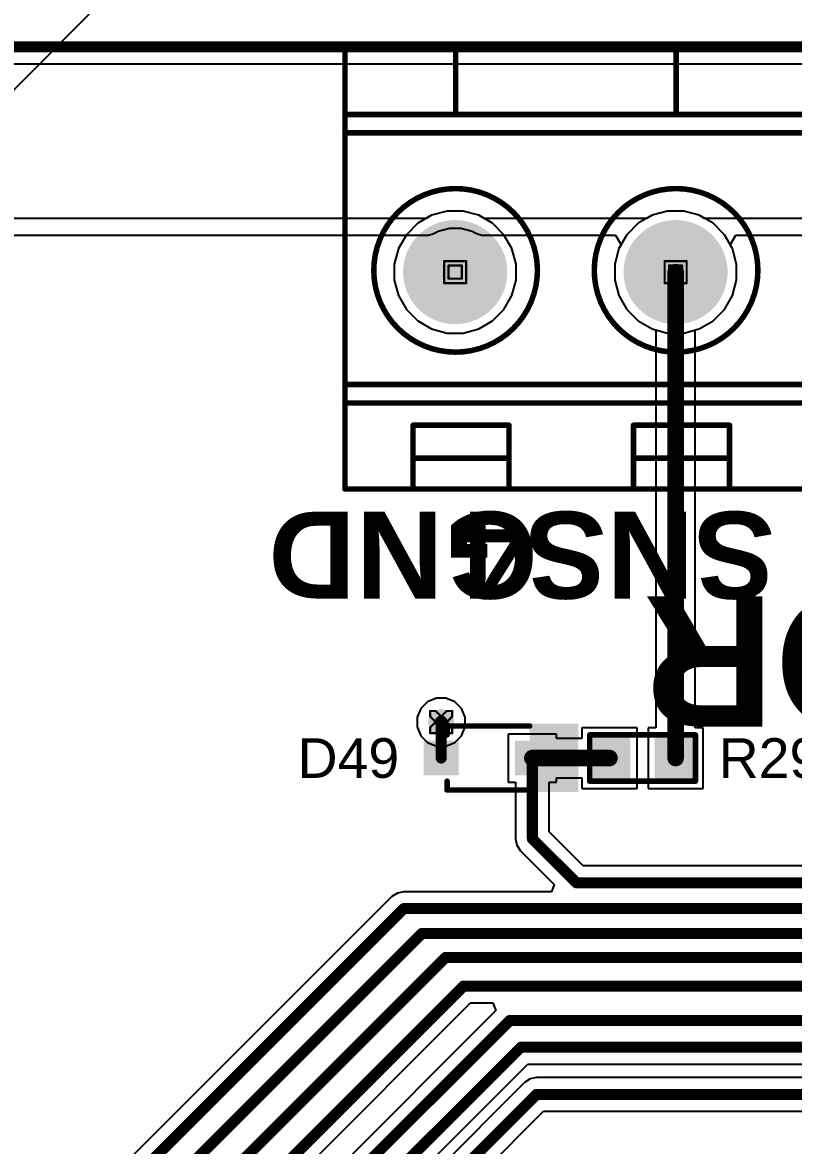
# Model space of a CAD drawing. Header units: inches. Extents: x -11 to 5379, y 0 to 5429.
# Drawn here: x 102.36 to 120.12, y 84.68 to 110.56 of the extents above; entities that cross this region are included whole.
import ezdxf

# ---------------------------------------------------------------- set-up
doc = ezdxf.new("R2010")
doc.units = ezdxf.units.IN
for name, color, linetype in [('Board Outline', 216, 'Continuous'), ('Bottom Layer', 5, 'Continuous'), ('Bottom Solder', 6, 'Continuous'), ('Drill Drawing', 1, 'Continuous'), ('GND', 16, 'Continuous'), ('Multi-Layer', 9, 'Continuous'), ('Pad Holes', 156, 'Continuous'), ('PWR', 76, 'Continuous'), ('Top Layer', 1, 'Continuous'), ('Top Overlay', 2, 'Continuous'), ('Top Paste', 8, 'Continuous'), ('Top Solder', 216, 'Continuous'), ('Via Holes', 16, 'Continuous')]:
    doc.layers.add(name, color=color, linetype=linetype)
doc.styles.add('Arial', font='', dxfattribs={"height": 0.2})
doc.styles.add('Arial_Bold', font='', dxfattribs={"height": 0.2})
doc.styles.get('Arial').set_extended_font_data('Arial')
doc.styles.get('Arial_Bold').set_extended_font_data('Arial', bold=True)

# ---------------------------------------------------------------- blocks, each defined once
blk = doc.blocks.new('DB128V_5_08_12P_GN_S_73')
at = {"layer": 'Bottom Layer'}
h = blk.add_hatch(color=5, dxfattribs=at)
edge = h.paths.add_edge_path()
edge.add_arc((-27.94, 0), 1.15, 0, 360)
h = blk.add_hatch(color=5, dxfattribs=at)
edge = h.paths.add_edge_path()
edge.add_arc((-22.86, 0), 1.15, 0, 360)
at = {"layer": 'Bottom Solder'}
h = blk.add_hatch(color=6, dxfattribs=at)
edge = h.paths.add_edge_path()
edge.add_arc((-27.94, 0), 1.2, 0, 360)
h = blk.add_hatch(color=6, dxfattribs=at)
edge = h.paths.add_edge_path()
edge.add_arc((-22.86, 0), 1.2, 0, 360)
at = {"layer": 'GND'}
h = blk.add_hatch(color=16, dxfattribs=at)
edge = h.paths.add_edge_path()
edge.add_arc((-27.94, 0), 1.15, 0, 360)
h = blk.add_hatch(color=16, dxfattribs=at)
edge = h.paths.add_edge_path()
edge.add_arc((-22.86, 0), 1.15, 0, 360)
at = {"layer": 'Multi-Layer'}
h = blk.add_hatch(color=9, dxfattribs=at)
edge = h.paths.add_edge_path()
edge.add_arc((-27.94, 0), 1.15, 0, 360)
h = blk.add_hatch(color=9, dxfattribs=at)
edge = h.paths.add_edge_path()
edge.add_arc((-22.86, 0), 1.15, 0, 360)
at = {"layer": 'Pad Holes'}
h = blk.add_hatch(color=7, dxfattribs=at)
edge = h.paths.add_edge_path()
edge.add_arc((-27.94, 0), 0.75, 0, 360)
h = blk.add_hatch(color=7, dxfattribs=at)
edge = h.paths.add_edge_path()
edge.add_arc((-22.86, 0), 0.75, 0, 360)
at = {"layer": 'PWR'}
h = blk.add_hatch(color=76, dxfattribs=at)
edge = h.paths.add_edge_path()
edge.add_arc((-27.94, 0), 1.15, 0, 360)
h = blk.add_hatch(color=76, dxfattribs=at)
edge = h.paths.add_edge_path()
edge.add_arc((-22.86, 0), 1.15, 0, 360)
at = {"layer": 'Top Layer'}
h = blk.add_hatch(color=1, dxfattribs=at)
edge = h.paths.add_edge_path()
edge.add_arc((-27.94, 0), 1.15, 0, 360)
h = blk.add_hatch(color=1, dxfattribs=at)
edge = h.paths.add_edge_path()
edge.add_arc((-22.86, 0), 1.15, 0, 360)
at = {"layer": 'Top Solder'}
h = blk.add_hatch(color=216, dxfattribs=at)
edge = h.paths.add_edge_path()
edge.add_arc((-27.94, 0), 1.2, 0, 360)
h = blk.add_hatch(color=216, dxfattribs=at)
edge = h.paths.add_edge_path()
edge.add_arc((-22.86, 0), 1.2, 0, 360)
at = {"layer": 'Top Overlay'}
for points in [[(-30.48, -5, 0.127, 0.127, 0), (-30.48, 5.2, 0.127, 0.127, 0)], [(-30.48, 5.2, 0.127, 0.127, 0), (30.48, 5.2, 0.127, 0.127, 0)], [(-27.93, 3.632, 0.127, 0.127, 0), (-27.93, 5.19, 0.127, 0.127, 0)], [(-22.85, 3.632, 0.127, 0.127, 0), (-22.85, 5.19, 0.127, 0.127, 0)], [(-30.48, 3.631, 0.127, 0.127, 0), (30.48, 3.631, 0.127, 0.127, 0)], [(-30.48, 3.21, 0.127, 0.127, 0), (30.48, 3.21, 0.127, 0.127, 0)], [(-30.48, -2.593, 0.127, 0.127, 0), (0.44, -2.593, 0.127, 0.127, 0)], [(-30.48, -3.017, 0.127, 0.127, 0), (0.44, -3.017, 0.127, 0.127, 0)], [(-28.91, -3.53, 0.127, 0.127, 0), (-26.699, -3.53, 0.127, 0.127, 0)], [(-28.91, -5, 0.127, 0.127, 0), (-28.91, -3.53, 0.127, 0.127, 0)], [(-26.699, -5, 0.127, 0.127, 0), (-26.699, -3.53, 0.127, 0.127, 0)], [(-23.83, -3.53, 0.127, 0.127, 0), (-21.619, -3.53, 0.127, 0.127, 0)], [(-23.83, -5, 0.127, 0.127, 0), (-23.83, -3.53, 0.127, 0.127, 0)], [(-21.619, -5, 0.127, 0.127, 0), (-21.619, -3.53, 0.127, 0.127, 0)], [(-28.91, -4.287, 0.127, 0.127, 0), (-26.699, -4.287, 0.127, 0.127, 0)], [(-23.83, -4.287, 0.127, 0.127, 0), (-21.619, -4.287, 0.127, 0.127, 0)], [(-30.48, -5, 0.127, 0.127, 0), (30.48, -5, 0.127, 0.127, 0)]]:
    blk.add_lwpolyline(points, format="xyseb", dxfattribs=at)
for points in [[(-30.512, 5.2, 0.0635, 0.0635, 1), (-30.448, 5.2, 0.0635, 0.0635, 1)], [(-30.512, 5.2, 0.0635, 0.0635, 1), (-30.448, 5.2, 0.0635, 0.0635, 1)], [(-27.962, 5.19, 0.0635, 0.0635, 1), (-27.898, 5.19, 0.0635, 0.0635, 1)], [(-22.882, 5.19, 0.0635, 0.0635, 1), (-22.818, 5.19, 0.0635, 0.0635, 1)], [(-30.512, 3.631, 0.0635, 0.0635, 1), (-30.448, 3.631, 0.0635, 0.0635, 1)], [(-27.962, 3.632, 0.0635, 0.0635, 1), (-27.898, 3.632, 0.0635, 0.0635, 1)], [(-22.882, 3.632, 0.0635, 0.0635, 1), (-22.818, 3.632, 0.0635, 0.0635, 1)], [(-30.512, 3.21, 0.0635, 0.0635, 1), (-30.448, 3.21, 0.0635, 0.0635, 1)], [(-26.045, 0.04, 0.127, 0.127, 1), (-29.815, 0.04, 0.127, 0.127, 1)], [(-20.965, 0.04, 0.127, 0.127, 1), (-24.735, 0.04, 0.127, 0.127, 1)], [(-29.847, 0.04, 0.0635, 0.0635, 1), (-29.784, 0.04, 0.0635, 0.0635, 1)], [(-26.077, 0.04, 0.0635, 0.0635, 1), (-26.013, 0.04, 0.0635, 0.0635, 1)], [(-24.767, 0.04, 0.0635, 0.0635, 1), (-24.704, 0.04, 0.0635, 0.0635, 1)], [(-20.997, 0.04, 0.0635, 0.0635, 1), (-20.933, 0.04, 0.0635, 0.0635, 1)], [(-30.512, -2.593, 0.0635, 0.0635, 1), (-30.448, -2.593, 0.0635, 0.0635, 1)], [(-30.512, -3.017, 0.0635, 0.0635, 1), (-30.448, -3.017, 0.0635, 0.0635, 1)], [(-28.942, -3.53, 0.0635, 0.0635, 1), (-28.878, -3.53, 0.0635, 0.0635, 1)], [(-28.942, -3.53, 0.0635, 0.0635, 1), (-28.878, -3.53, 0.0635, 0.0635, 1)], [(-26.731, -3.53, 0.0635, 0.0635, 1), (-26.668, -3.53, 0.0635, 0.0635, 1)], [(-26.731, -3.53, 0.0635, 0.0635, 1), (-26.668, -3.53, 0.0635, 0.0635, 1)], [(-23.862, -3.53, 0.0635, 0.0635, 1), (-23.798, -3.53, 0.0635, 0.0635, 1)], [(-23.862, -3.53, 0.0635, 0.0635, 1), (-23.798, -3.53, 0.0635, 0.0635, 1)], [(-21.651, -3.53, 0.0635, 0.0635, 1), (-21.588, -3.53, 0.0635, 0.0635, 1)], [(-21.651, -3.53, 0.0635, 0.0635, 1), (-21.588, -3.53, 0.0635, 0.0635, 1)], [(-28.942, -4.287, 0.0635, 0.0635, 1), (-28.878, -4.287, 0.0635, 0.0635, 1)], [(-26.731, -4.287, 0.0635, 0.0635, 1), (-26.668, -4.287, 0.0635, 0.0635, 1)], [(-23.862, -4.287, 0.0635, 0.0635, 1), (-23.798, -4.287, 0.0635, 0.0635, 1)], [(-21.651, -4.287, 0.0635, 0.0635, 1), (-21.588, -4.287, 0.0635, 0.0635, 1)], [(-30.512, -5, 0.0635, 0.0635, 1), (-30.448, -5, 0.0635, 0.0635, 1)], [(-30.512, -5, 0.0635, 0.0635, 1), (-30.448, -5, 0.0635, 0.0635, 1)], [(-28.942, -5, 0.0635, 0.0635, 1), (-28.878, -5, 0.0635, 0.0635, 1)], [(-26.731, -5, 0.0635, 0.0635, 1), (-26.668, -5, 0.0635, 0.0635, 1)], [(-23.862, -5, 0.0635, 0.0635, 1), (-23.798, -5, 0.0635, 0.0635, 1)], [(-21.651, -5, 0.0635, 0.0635, 1), (-21.588, -5, 0.0635, 0.0635, 1)]]:
    blk.add_lwpolyline(points, format="xyseb", close=True, dxfattribs=at)
blk = doc.blocks.new('R___0603_223')
at = {"layer": 'Top Layer'}
for points in [[(-0.381, 0.4445), (-0.381, -0.4445), (-1.143, -0.4445), (-1.143, 0.4445)], [(1.143, 0.4445), (1.143, -0.4445), (0.381, -0.4445), (0.381, 0.4445)]]:
    blk.add_hatch(color=1, dxfattribs=at).paths.add_polyline_path(points)
at = {"layer": 'Top Paste'}
for points in [[(-0.381, 0.4445), (-0.381, -0.4445), (-1.143, -0.4445), (-1.143, 0.4445)], [(1.143, 0.4445), (1.143, -0.4445), (0.381, -0.4445), (0.381, 0.4445)]]:
    blk.add_hatch(color=8, dxfattribs=at).paths.add_polyline_path(points)
at = {"layer": 'Top Solder'}
for points in [[(-0.2794, 0.5461), (-0.2794, -0.5461), (-1.2446, -0.5461), (-1.2446, 0.5461)], [(1.2446, 0.5461), (1.2446, -0.5461), (0.2794, -0.5461), (0.2794, 0.5461)]]:
    blk.add_hatch(color=216, dxfattribs=at).paths.add_polyline_path(points)
at = {"layer": 'Top Overlay'}
for points in [[(-1.2192, 0.5334, 0.127, 0.127, 0), (1.2192, 0.5334, 0.127, 0.127, 0)], [(-1.2192, -0.5334, 0.127, 0.127, 0), (-1.2192, 0.5334, 0.127, 0.127, 0)], [(1.2192, -0.5334, 0.127, 0.127, 0), (1.2192, 0.5334, 0.127, 0.127, 0)], [(-1.2192, -0.5334, 0.127, 0.127, 0), (1.2192, -0.5334, 0.127, 0.127, 0)]]:
    blk.add_lwpolyline(points, format="xyseb", dxfattribs=at)
for points in [[(-1.25095, 0.5334, 0.0635, 0.0635, 1), (-1.18745, 0.5334, 0.0635, 0.0635, 1)], [(-1.25095, 0.5334, 0.0635, 0.0635, 1), (-1.18745, 0.5334, 0.0635, 0.0635, 1)], [(1.18745, 0.5334, 0.0635, 0.0635, 1), (1.25095, 0.5334, 0.0635, 0.0635, 1)], [(1.18745, 0.5334, 0.0635, 0.0635, 1), (1.25095, 0.5334, 0.0635, 0.0635, 1)], [(-1.25095, -0.5334, 0.0635, 0.0635, 1), (-1.18745, -0.5334, 0.0635, 0.0635, 1)], [(-1.25095, -0.5334, 0.0635, 0.0635, 1), (-1.18745, -0.5334, 0.0635, 0.0635, 1)], [(1.18745, -0.5334, 0.0635, 0.0635, 1), (1.25095, -0.5334, 0.0635, 0.0635, 1)], [(1.18745, -0.5334, 0.0635, 0.0635, 1), (1.25095, -0.5334, 0.0635, 0.0635, 1)]]:
    blk.add_lwpolyline(points, format="xyseb", close=True, dxfattribs=at)
blk = doc.blocks.new('SOD323F_536')
at = {"layer": 'Top Layer'}
for points in [[(-1.35, 0.3), (-0.75, 0.3), (-0.75, -0.3), (-1.35, -0.3)], [(0.75, 0.3), (1.35, 0.3), (1.35, -0.3), (0.75, -0.3)]]:
    blk.add_hatch(color=1, dxfattribs=at).paths.add_polyline_path(points)
at = {"layer": 'Top Overlay'}
for points in [[(0.988, 0.385), (2.108, 0.385), (2.108, 0.791), (0.988, 0.791)], [(1.422, -0.406), (2.108, -0.406), (2.108, 0.457), (1.422, 0.457)], [(0.988, -0.784), (2.108, -0.784), (2.108, -0.377), (0.988, -0.377)]]:
    blk.add_hatch(color=2, dxfattribs=at).paths.add_polyline_path(points)
at = {"layer": 'Top Paste'}
for points in [[(-1.35, 0.3), (-0.75, 0.3), (-0.75, -0.3), (-1.35, -0.3)], [(0.75, 0.3), (1.35, 0.3), (1.35, -0.3), (0.75, -0.3)]]:
    blk.add_hatch(color=8, dxfattribs=at).paths.add_polyline_path(points)
at = {"layer": 'Top Solder'}
for points in [[(-1.452, 0.402), (-0.648, 0.402), (-0.648, -0.402), (-1.452, -0.402)], [(0.648, 0.402), (1.452, 0.402), (1.452, -0.402), (0.648, -0.402)]]:
    blk.add_hatch(color=216, dxfattribs=at).paths.add_polyline_path(points)
at = {"layer": 'Top Overlay'}
for points in [[(-0.914, 0.737, 0.127, 0.127, 0), (0.988, 0.737, 0.127, 0.127, 0)], [(-0.914, 0.533, 0.127, 0.127, 0), (-0.914, 0.737, 0.127, 0.127, 0)], [(-0.914, -0.737, 0.127, 0.127, 0), (-0.914, -0.533, 0.127, 0.127, 0)], [(-0.914, -0.737, 0.127, 0.127, 0), (0.988, -0.737, 0.127, 0.127, 0)]]:
    blk.add_lwpolyline(points, format="xyseb", dxfattribs=at)
for points in [[(-0.946, 0.737, 0.0635, 0.0635, 1), (-0.883, 0.737, 0.0635, 0.0635, 1)], [(-0.946, 0.737, 0.0635, 0.0635, 1), (-0.883, 0.737, 0.0635, 0.0635, 1)], [(0.957, 0.737, 0.0635, 0.0635, 1), (1.02, 0.737, 0.0635, 0.0635, 1)], [(-0.946, 0.533, 0.0635, 0.0635, 1), (-0.883, 0.533, 0.0635, 0.0635, 1)], [(-0.946, -0.533, 0.0635, 0.0635, 1), (-0.883, -0.533, 0.0635, 0.0635, 1)], [(-0.946, -0.737, 0.0635, 0.0635, 1), (-0.883, -0.737, 0.0635, 0.0635, 1)], [(-0.946, -0.737, 0.0635, 0.0635, 1), (-0.883, -0.737, 0.0635, 0.0635, 1)], [(0.957, -0.737, 0.0635, 0.0635, 1), (1.02, -0.737, 0.0635, 0.0635, 1)]]:
    blk.add_lwpolyline(points, format="xyseb", close=True, dxfattribs=at)

msp = doc.modelspace()

# ---------------------------------------------------------------- hatches: boundary and pattern name
at = {"layer": 'Bottom Layer'}
h = msp.add_hatch(color=5, dxfattribs=at)
edge = h.paths.add_edge_path()
edge.add_arc((112.004, 94.437), 0.3, 0, 360)
at = {"layer": 'GND'}
h = msp.add_hatch(color=16, dxfattribs=at)
edge = h.paths.add_edge_path()
edge.add_arc((112.004, 94.437), 0.3, 0, 360)
at = {"layer": 'PWR'}
h = msp.add_hatch(color=76, dxfattribs=at)
edge = h.paths.add_edge_path()
edge.add_arc((112.004, 94.437), 0.3, 0, 360)
at = {"layer": 'Top Layer'}
h = msp.add_hatch(color=1, dxfattribs=at)
edge = h.paths.add_edge_path()
edge.add_arc((112.004, 94.437), 0.3, 0, 360)
at = {"layer": 'Via Holes'}
h = msp.add_hatch(color=7, dxfattribs=at)
edge = h.paths.add_edge_path()
edge.add_arc((112.004, 94.437), 0.15, 0, 360)

# ---------------------------------------------------------------- linework, layer by layer
at = {"layer": 'Board Outline'}
msp.add_lwpolyline([(0, 110, 0.254, 0.254, 0), (344, 110, 0.254, 0.254, 0)], format="xyseb", dxfattribs=at)
at = {"layer": 'Bottom Layer'}
for p, q in [((9.671, 109.612), (186.207, 109.612)), ((117.221, 106.213), (116.864, 106.118)), ((117.591, 106.213), (117.221, 106.213)), ((117.948, 106.118), (117.591, 106.213)), ((116.544, 105.933), (116.283, 105.671)), ((116.864, 106.118), (116.544, 105.933)), ((118.268, 105.933), (117.948, 106.118)), ((118.53, 105.671), (118.268, 105.933)), ((116.283, 105.671), (116.098, 105.351)), ((118.714, 105.351), (118.53, 105.671)), ((116.098, 105.351), (116.002, 104.994)), ((118.81, 104.994), (118.714, 105.351)), ((116.002, 104.994), (116.002, 104.624)), ((118.81, 104.624), (118.81, 104.994)), ((116.002, 104.624), (116.098, 104.267)), ((118.714, 104.267), (118.81, 104.624)), ((116.098, 104.267), (116.283, 103.947)), ((118.53, 103.947), (118.714, 104.267)), ((116.283, 103.947), (116.544, 103.686)), ((118.268, 103.686), (118.53, 103.947)), ((116.544, 103.686), (116.864, 103.501)), ((117.948, 103.501), (118.268, 103.686)), ((116.864, 103.501), (117.221, 103.405)), ((117.221, 103.405), (117.591, 103.405)), ((117.591, 103.405), (117.948, 103.501))]:
    msp.add_line(p, q, dxfattribs=at)
at = {"layer": 'Bottom Solder'}
msp.add_line((6.245, 12.319), (5379.208, 5429.208), dxfattribs=at)
at = {"layer": 'Drill Drawing'}
for points in [[(112.072, 105.063, 0.0508, 0.0508, 0), (112.58, 105.063, 0.0508, 0.0508, 0)], [(112.072, 104.555, 0.0508, 0.0508, 0), (112.072, 105.063, 0.0508, 0.0508, 0)], [(112.174, 104.962, 0.0508, 0.0508, 0), (112.479, 104.962, 0.0508, 0.0508, 0)], [(112.174, 104.657, 0.0508, 0.0508, 0), (112.174, 104.962, 0.0508, 0.0508, 0)], [(112.479, 104.657, 0.0508, 0.0508, 0), (112.479, 104.962, 0.0508, 0.0508, 0)], [(112.58, 104.555, 0.0508, 0.0508, 0), (112.58, 105.063, 0.0508, 0.0508, 0)], [(117.152, 105.063, 0.0508, 0.0508, 0), (117.66, 105.063, 0.0508, 0.0508, 0)], [(117.152, 104.555, 0.0508, 0.0508, 0), (117.152, 105.063, 0.0508, 0.0508, 0)], [(117.254, 104.962, 0.0508, 0.0508, 0), (117.559, 104.962, 0.0508, 0.0508, 0)], [(117.254, 104.657, 0.0508, 0.0508, 0), (117.254, 104.962, 0.0508, 0.0508, 0)], [(117.559, 104.657, 0.0508, 0.0508, 0), (117.559, 104.962, 0.0508, 0.0508, 0)], [(117.66, 104.555, 0.0508, 0.0508, 0), (117.66, 105.063, 0.0508, 0.0508, 0)], [(112.174, 104.657, 0.0508, 0.0508, 0), (112.479, 104.657, 0.0508, 0.0508, 0)], [(117.254, 104.657, 0.0508, 0.0508, 0), (117.559, 104.657, 0.0508, 0.0508, 0)], [(112.072, 104.555, 0.0508, 0.0508, 0), (112.58, 104.555, 0.0508, 0.0508, 0)], [(117.152, 104.555, 0.0508, 0.0508, 0), (117.66, 104.555, 0.0508, 0.0508, 0)], [(111.75, 94.564, 0.0508, 0.0508, 0), (111.75, 94.691, 0.0508, 0.0508, 0)], [(111.75, 94.691, 0.0508, 0.0508, 0), (111.877, 94.691, 0.0508, 0.0508, 0)], [(111.75, 94.564, 0.0508, 0.0508, 0), (111.877, 94.437, 0.0508, 0.0508, 0)], [(111.877, 94.691, 0.0508, 0.0508, 0), (112.004, 94.564, 0.0508, 0.0508, 0)], [(112.004, 94.564, 0.0508, 0.0508, 0), (112.131, 94.691, 0.0508, 0.0508, 0)], [(112.131, 94.691, 0.0508, 0.0508, 0), (112.258, 94.691, 0.0508, 0.0508, 0)], [(112.131, 94.437, 0.0508, 0.0508, 0), (112.258, 94.564, 0.0508, 0.0508, 0)], [(112.258, 94.564, 0.0508, 0.0508, 0), (112.258, 94.691, 0.0508, 0.0508, 0)], [(111.75, 94.31, 0.0508, 0.0508, 0), (111.877, 94.437, 0.0508, 0.0508, 0)], [(111.75, 94.183, 0.0508, 0.0508, 0), (111.75, 94.31, 0.0508, 0.0508, 0)], [(111.877, 94.183, 0.0508, 0.0508, 0), (112.004, 94.31, 0.0508, 0.0508, 0)], [(112.004, 94.31, 0.0508, 0.0508, 0), (112.131, 94.183, 0.0508, 0.0508, 0)], [(112.131, 94.437, 0.0508, 0.0508, 0), (112.258, 94.31, 0.0508, 0.0508, 0)], [(112.258, 94.183, 0.0508, 0.0508, 0), (112.258, 94.31, 0.0508, 0.0508, 0)], [(111.75, 94.183, 0.0508, 0.0508, 0), (111.877, 94.183, 0.0508, 0.0508, 0)], [(112.131, 94.183, 0.0508, 0.0508, 0), (112.258, 94.183, 0.0508, 0.0508, 0)]]:
    msp.add_lwpolyline(points, format="xyseb", dxfattribs=at)
for points in [[(112.059, 105.063, 0.0254, 0.0254, 1), (112.085, 105.063, 0.0254, 0.0254, 1)], [(112.059, 105.063, 0.0254, 0.0254, 1), (112.085, 105.063, 0.0254, 0.0254, 1)], [(112.161, 104.962, 0.0254, 0.0254, 1), (112.186, 104.962, 0.0254, 0.0254, 1)], [(112.161, 104.962, 0.0254, 0.0254, 1), (112.186, 104.962, 0.0254, 0.0254, 1)], [(112.466, 104.962, 0.0254, 0.0254, 1), (112.491, 104.962, 0.0254, 0.0254, 1)], [(112.466, 104.962, 0.0254, 0.0254, 1), (112.491, 104.962, 0.0254, 0.0254, 1)], [(112.567, 105.063, 0.0254, 0.0254, 1), (112.593, 105.063, 0.0254, 0.0254, 1)], [(112.567, 105.063, 0.0254, 0.0254, 1), (112.593, 105.063, 0.0254, 0.0254, 1)], [(117.139, 105.063, 0.0254, 0.0254, 1), (117.165, 105.063, 0.0254, 0.0254, 1)], [(117.139, 105.063, 0.0254, 0.0254, 1), (117.165, 105.063, 0.0254, 0.0254, 1)], [(117.241, 104.962, 0.0254, 0.0254, 1), (117.266, 104.962, 0.0254, 0.0254, 1)], [(117.241, 104.962, 0.0254, 0.0254, 1), (117.266, 104.962, 0.0254, 0.0254, 1)], [(117.546, 104.962, 0.0254, 0.0254, 1), (117.571, 104.962, 0.0254, 0.0254, 1)], [(117.546, 104.962, 0.0254, 0.0254, 1), (117.571, 104.962, 0.0254, 0.0254, 1)], [(117.647, 105.063, 0.0254, 0.0254, 1), (117.673, 105.063, 0.0254, 0.0254, 1)], [(117.647, 105.063, 0.0254, 0.0254, 1), (117.673, 105.063, 0.0254, 0.0254, 1)], [(112.161, 104.657, 0.0254, 0.0254, 1), (112.186, 104.657, 0.0254, 0.0254, 1)], [(112.161, 104.657, 0.0254, 0.0254, 1), (112.186, 104.657, 0.0254, 0.0254, 1)], [(112.466, 104.657, 0.0254, 0.0254, 1), (112.491, 104.657, 0.0254, 0.0254, 1)], [(112.466, 104.657, 0.0254, 0.0254, 1), (112.491, 104.657, 0.0254, 0.0254, 1)], [(117.241, 104.657, 0.0254, 0.0254, 1), (117.266, 104.657, 0.0254, 0.0254, 1)], [(117.241, 104.657, 0.0254, 0.0254, 1), (117.266, 104.657, 0.0254, 0.0254, 1)], [(117.546, 104.657, 0.0254, 0.0254, 1), (117.571, 104.657, 0.0254, 0.0254, 1)], [(117.546, 104.657, 0.0254, 0.0254, 1), (117.571, 104.657, 0.0254, 0.0254, 1)], [(112.059, 104.555, 0.0254, 0.0254, 1), (112.085, 104.555, 0.0254, 0.0254, 1)], [(112.059, 104.555, 0.0254, 0.0254, 1), (112.085, 104.555, 0.0254, 0.0254, 1)], [(112.567, 104.555, 0.0254, 0.0254, 1), (112.593, 104.555, 0.0254, 0.0254, 1)], [(112.567, 104.555, 0.0254, 0.0254, 1), (112.593, 104.555, 0.0254, 0.0254, 1)], [(117.139, 104.555, 0.0254, 0.0254, 1), (117.165, 104.555, 0.0254, 0.0254, 1)], [(117.139, 104.555, 0.0254, 0.0254, 1), (117.165, 104.555, 0.0254, 0.0254, 1)], [(117.647, 104.555, 0.0254, 0.0254, 1), (117.673, 104.555, 0.0254, 0.0254, 1)], [(117.647, 104.555, 0.0254, 0.0254, 1), (117.673, 104.555, 0.0254, 0.0254, 1)], [(111.737, 94.691, 0.0254, 0.0254, 1), (111.763, 94.691, 0.0254, 0.0254, 1)], [(111.737, 94.691, 0.0254, 0.0254, 1), (111.763, 94.691, 0.0254, 0.0254, 1)], [(111.737, 94.564, 0.0254, 0.0254, 1), (111.763, 94.564, 0.0254, 0.0254, 1)], [(111.737, 94.564, 0.0254, 0.0254, 1), (111.763, 94.564, 0.0254, 0.0254, 1)], [(111.864, 94.691, 0.0254, 0.0254, 1), (111.89, 94.691, 0.0254, 0.0254, 1)], [(111.864, 94.691, 0.0254, 0.0254, 1), (111.89, 94.691, 0.0254, 0.0254, 1)], [(111.991, 94.564, 0.0254, 0.0254, 1), (112.017, 94.564, 0.0254, 0.0254, 1)], [(111.991, 94.564, 0.0254, 0.0254, 1), (112.017, 94.564, 0.0254, 0.0254, 1)], [(112.118, 94.691, 0.0254, 0.0254, 1), (112.144, 94.691, 0.0254, 0.0254, 1)], [(112.118, 94.691, 0.0254, 0.0254, 1), (112.144, 94.691, 0.0254, 0.0254, 1)], [(112.245, 94.691, 0.0254, 0.0254, 1), (112.271, 94.691, 0.0254, 0.0254, 1)], [(112.245, 94.691, 0.0254, 0.0254, 1), (112.271, 94.691, 0.0254, 0.0254, 1)], [(112.245, 94.564, 0.0254, 0.0254, 1), (112.271, 94.564, 0.0254, 0.0254, 1)], [(112.245, 94.564, 0.0254, 0.0254, 1), (112.271, 94.564, 0.0254, 0.0254, 1)], [(111.737, 94.31, 0.0254, 0.0254, 1), (111.763, 94.31, 0.0254, 0.0254, 1)], [(111.737, 94.31, 0.0254, 0.0254, 1), (111.763, 94.31, 0.0254, 0.0254, 1)], [(111.864, 94.437, 0.0254, 0.0254, 1), (111.89, 94.437, 0.0254, 0.0254, 1)], [(111.864, 94.437, 0.0254, 0.0254, 1), (111.89, 94.437, 0.0254, 0.0254, 1)], [(111.991, 94.31, 0.0254, 0.0254, 1), (112.017, 94.31, 0.0254, 0.0254, 1)], [(111.991, 94.31, 0.0254, 0.0254, 1), (112.017, 94.31, 0.0254, 0.0254, 1)], [(112.118, 94.437, 0.0254, 0.0254, 1), (112.144, 94.437, 0.0254, 0.0254, 1)], [(112.118, 94.437, 0.0254, 0.0254, 1), (112.144, 94.437, 0.0254, 0.0254, 1)], [(112.245, 94.31, 0.0254, 0.0254, 1), (112.271, 94.31, 0.0254, 0.0254, 1)], [(112.245, 94.31, 0.0254, 0.0254, 1), (112.271, 94.31, 0.0254, 0.0254, 1)], [(111.737, 94.183, 0.0254, 0.0254, 1), (111.763, 94.183, 0.0254, 0.0254, 1)], [(111.737, 94.183, 0.0254, 0.0254, 1), (111.763, 94.183, 0.0254, 0.0254, 1)], [(111.864, 94.183, 0.0254, 0.0254, 1), (111.89, 94.183, 0.0254, 0.0254, 1)], [(111.864, 94.183, 0.0254, 0.0254, 1), (111.89, 94.183, 0.0254, 0.0254, 1)], [(112.118, 94.183, 0.0254, 0.0254, 1), (112.144, 94.183, 0.0254, 0.0254, 1)], [(112.118, 94.183, 0.0254, 0.0254, 1), (112.144, 94.183, 0.0254, 0.0254, 1)], [(112.245, 94.183, 0.0254, 0.0254, 1), (112.271, 94.183, 0.0254, 0.0254, 1)], [(112.245, 94.183, 0.0254, 0.0254, 1), (112.271, 94.183, 0.0254, 0.0254, 1)]]:
    msp.add_lwpolyline(points, format="xyseb", close=True, dxfattribs=at)
at = {"layer": 'GND'}
for p, q in [((0.388, 109.612), (343.612, 109.612)), ((112.141, 106.213), (111.784, 106.118)), ((112.511, 106.213), (112.141, 106.213)), ((112.868, 106.118), (112.511, 106.213)), ((117.221, 106.213), (116.864, 106.118)), ((117.591, 106.213), (117.221, 106.213)), ((117.948, 106.118), (117.591, 106.213)), ((111.658, 106.045), (10.349, 106.045)), ((111.784, 106.118), (111.658, 106.045)), ((112.994, 106.045), (112.868, 106.118)), ((116.738, 106.045), (112.994, 106.045)), ((116.864, 106.118), (116.738, 106.045)), ((118.074, 106.045), (117.948, 106.118)), ((121.818, 106.045), (118.074, 106.045)), ((10.737, 105.657), (111.658, 105.657)), ((111.658, 105.657), (111.684, 105.662)), ((111.684, 105.662), (111.709, 105.66)), ((111.709, 105.66), (111.757, 105.676)), ((111.757, 105.676), (111.807, 105.686)), ((111.807, 105.686), (111.828, 105.7)), ((111.828, 105.7), (111.853, 105.709)), ((111.853, 105.709), (111.934, 105.756)), ((111.934, 105.756), (112.192, 105.825)), ((112.192, 105.825), (112.46, 105.825)), ((112.46, 105.825), (112.718, 105.756)), ((112.718, 105.756), (112.8, 105.709)), ((112.8, 105.709), (112.824, 105.7)), ((112.824, 105.7), (112.845, 105.686)), ((112.845, 105.686), (112.895, 105.676)), ((112.895, 105.676), (112.943, 105.66)), ((112.943, 105.66), (112.969, 105.662)), ((112.969, 105.662), (112.994, 105.657)), ((112.994, 105.657), (116.02, 105.657)), ((116.02, 105.657), (116.147, 105.437)), ((118.665, 105.437), (118.792, 105.657)), ((118.792, 105.657), (121.1, 105.657)), ((116.147, 105.437), (116.098, 105.351)), ((118.714, 105.351), (118.665, 105.437)), ((116.098, 105.351), (116.002, 104.994)), ((118.81, 104.994), (118.714, 105.351)), ((116.002, 104.994), (116.002, 104.624)), ((118.81, 104.624), (118.81, 104.994)), ((116.002, 104.624), (116.098, 104.267)), ((118.714, 104.267), (118.81, 104.624)), ((116.098, 104.267), (116.283, 103.947)), ((118.53, 103.947), (118.714, 104.267)), ((116.283, 103.947), (116.544, 103.686)), ((118.268, 103.686), (118.53, 103.947)), ((116.544, 103.686), (116.864, 103.501)), ((117.948, 103.501), (118.268, 103.686)), ((116.864, 103.501), (117.221, 103.405)), ((117.221, 103.405), (117.591, 103.405)), ((117.591, 103.405), (117.948, 103.501))]:
    msp.add_line(p, q, dxfattribs=at)
at = {"layer": 'PWR'}
for p, q in [((0.388, 109.612), (206.578, 109.612)), ((112.141, 106.213), (111.784, 106.118)), ((112.511, 106.213), (112.141, 106.213)), ((112.868, 106.118), (112.511, 106.213)), ((117.221, 106.213), (116.864, 106.118)), ((117.591, 106.213), (117.221, 106.213)), ((117.948, 106.118), (117.591, 106.213)), ((111.464, 105.933), (111.203, 105.671)), ((111.784, 106.118), (111.464, 105.933)), ((113.188, 105.933), (112.868, 106.118)), ((113.45, 105.671), (113.188, 105.933)), ((116.544, 105.933), (116.283, 105.671)), ((116.864, 106.118), (116.544, 105.933)), ((118.268, 105.933), (117.948, 106.118)), ((118.53, 105.671), (118.268, 105.933)), ((111.203, 105.671), (111.018, 105.351)), ((113.634, 105.351), (113.45, 105.671)), ((116.283, 105.671), (116.098, 105.351)), ((118.714, 105.351), (118.53, 105.671)), ((111.018, 105.351), (110.922, 104.994)), ((113.73, 104.994), (113.634, 105.351)), ((116.098, 105.351), (116.002, 104.994)), ((118.81, 104.994), (118.714, 105.351)), ((110.922, 104.994), (110.922, 104.624)), ((113.73, 104.624), (113.73, 104.994)), ((116.002, 104.994), (116.002, 104.624)), ((118.81, 104.624), (118.81, 104.994)), ((110.922, 104.624), (111.018, 104.267)), ((113.634, 104.267), (113.73, 104.624)), ((116.002, 104.624), (116.098, 104.267)), ((118.714, 104.267), (118.81, 104.624)), ((111.018, 104.267), (111.203, 103.947)), ((113.45, 103.947), (113.634, 104.267)), ((116.098, 104.267), (116.283, 103.947)), ((118.53, 103.947), (118.714, 104.267)), ((111.203, 103.947), (111.464, 103.686)), ((113.188, 103.686), (113.45, 103.947)), ((116.283, 103.947), (116.544, 103.686)), ((118.268, 103.686), (118.53, 103.947)), ((111.464, 103.686), (111.784, 103.501)), ((112.868, 103.501), (113.188, 103.686)), ((116.544, 103.686), (116.864, 103.501)), ((117.948, 103.501), (118.268, 103.686)), ((111.784, 103.501), (112.141, 103.405)), ((112.141, 103.405), (112.511, 103.405)), ((112.511, 103.405), (112.868, 103.501)), ((116.864, 103.501), (117.221, 103.405)), ((117.221, 103.405), (117.591, 103.405)), ((117.591, 103.405), (117.948, 103.501)), ((111.534, 94.751), (111.45, 94.547)), ((111.69, 94.907), (111.534, 94.751)), ((111.894, 94.991), (111.69, 94.907)), ((112.114, 94.991), (111.894, 94.991)), ((112.318, 94.907), (112.114, 94.991)), ((112.474, 94.751), (112.318, 94.907)), ((112.558, 94.547), (112.474, 94.751)), ((111.45, 94.547), (111.45, 94.327)), ((112.558, 94.327), (112.558, 94.547)), ((111.45, 94.327), (111.534, 94.123)), ((112.474, 94.123), (112.558, 94.327)), ((111.534, 94.123), (111.69, 93.968)), ((112.318, 93.968), (112.474, 94.123)), ((111.69, 93.968), (111.894, 93.883)), ((111.894, 93.883), (112.114, 93.883)), ((112.114, 93.883), (112.318, 93.968))]:
    msp.add_line(p, q, dxfattribs=at)
at = {"layer": 'Top Layer'}
for p, q in [((9.671, 109.612), (186.207, 109.612)), ((117.221, 106.213), (116.864, 106.118)), ((117.591, 106.213), (117.221, 106.213)), ((117.948, 106.118), (117.591, 106.213)), ((116.544, 105.933), (116.283, 105.671)), ((116.864, 106.118), (116.544, 105.933)), ((118.268, 105.933), (117.948, 106.118)), ((118.53, 105.671), (118.268, 105.933)), ((116.283, 105.671), (116.098, 105.351)), ((118.714, 105.351), (118.53, 105.671)), ((116.098, 105.351), (116.002, 104.994)), ((118.81, 104.994), (118.714, 105.351)), ((116.002, 104.994), (116.002, 104.624)), ((118.81, 104.624), (118.81, 104.994)), ((116.002, 104.624), (116.098, 104.267)), ((118.714, 104.267), (118.81, 104.624)), ((116.098, 104.267), (116.283, 103.947)), ((118.53, 103.947), (118.714, 104.267)), ((116.283, 103.947), (116.544, 103.686)), ((118.268, 103.686), (118.53, 103.947)), ((116.544, 103.686), (116.864, 103.501)), ((117.948, 103.501), (118.268, 103.686)), ((116.864, 103.501), (116.953, 103.477)), ((116.953, 103.477), (116.953, 94.306)), ((117.859, 103.477), (117.948, 103.501)), ((117.859, 94.306), (117.859, 103.477)), ((116.517, 94.306), (115.247, 94.306)), ((115.247, 94.306), (115.247, 94.061)), ((116.517, 92.909), (116.517, 94.306)), ((116.953, 94.306), (116.771, 94.306)), ((116.771, 94.306), (116.771, 92.909)), ((118.041, 94.306), (117.859, 94.306)), ((118.041, 92.909), (118.041, 94.306)), ((114.658, 94.162), (113.55, 94.162)), ((113.55, 94.162), (113.55, 93.054)), ((114.658, 94.061), (114.658, 94.162)), ((115.247, 94.061), (114.658, 94.061)), ((113.55, 93.054), (113.716, 93.054)), ((113.716, 93.054), (113.716, 91.746)), ((114.493, 91.907), (114.493, 93.054)), ((114.493, 93.054), (114.658, 93.054)), ((114.658, 93.054), (114.658, 93.155)), ((114.658, 93.155), (115.247, 93.155)), ((115.247, 93.155), (115.247, 92.909)), ((115.247, 92.909), (116.517, 92.909)), ((116.771, 92.909), (118.041, 92.909)), ((115.278, 91.122), (114.493, 91.907)), ((113.716, 91.746), (113.745, 91.598)), ((113.745, 91.598), (113.829, 91.472)), ((113.829, 91.472), (114.61, 90.691)), ((129.509, 91.122), (115.278, 91.122)), ((114.61, 90.691), (114.542, 90.527)), ((110.869, 90.413), (104.656, 84.199)), ((110.995, 90.497), (110.869, 90.413)), ((111.144, 90.527), (110.995, 90.497)), ((114.542, 90.527), (111.144, 90.527)), ((113.262, 87.786), (99.394, 73.918)), ((101.097, 76.381), (112.68, 87.963)), ((112.68, 87.963), (113.194, 87.963)), ((113.194, 87.963), (113.262, 87.786)), ((99.967, 72.519), (114.001, 86.552)), ((114.001, 86.552), (149.016, 86.552)), ((114.053, 86.215), (113.927, 86.13)), ((114.202, 86.244), (114.053, 86.215)), ((141.39, 86.244), (114.202, 86.244)), ((113.927, 86.13), (99.486, 71.689)), ((109.315, 80.42), (114.363, 85.467)), ((114.363, 85.467), (141.229, 85.467))]:
    msp.add_line(p, q, dxfattribs=at)
for points in [[(117.406, 93.608, 0.381, 0.381, 0), (117.406, 104.809, 0.381, 0.381, 0)], [(112.004, 93.608, 0.254, 0.254, 0), (112.004, 94.437, 0.254, 0.254, 0)], [(114.104, 93.608, 0.381, 0.381, 0), (115.882, 93.608, 0.381, 0.381, 0)], [(114.104, 91.746, 0.254, 0.254, 0), (114.104, 93.608, 0.254, 0.254, 0)], [(114.104, 91.746, 0.254, 0.254, 0), (115.117, 90.734, 0.254, 0.254, 0)], [(115.117, 90.734, 0.254, 0.254, 0), (171.12, 90.734, 0.254, 0.254, 0)], [(104.817, 83.811, 0.254, 0.254, 0), (111.144, 90.138, 0.254, 0.254, 0)], [(111.144, 90.138, 0.254, 0.254, 0), (152.763, 90.138, 0.254, 0.254, 0)], [(105.275, 83.279, 0.254, 0.254, 0), (111.563, 89.567, 0.254, 0.254, 0)], [(111.563, 89.567, 0.254, 0.254, 0), (152.527, 89.567, 0.254, 0.254, 0)], [(103.557, 80.465, 0.254, 0.254, 0), (112.103, 89.011, 0.254, 0.254, 0)], [(112.103, 89.011, 0.254, 0.254, 0), (151.434, 89.011, 0.254, 0.254, 0)], [(100.822, 76.655, 0.254, 0.254, 0), (112.519, 88.352, 0.254, 0.254, 0)], [(112.519, 88.352, 0.254, 0.254, 0), (149.667, 88.352, 0.254, 0.254, 0)], [(99.555, 73.53, 0.254, 0.254, 0), (113.584, 87.559, 0.254, 0.254, 0)], [(113.584, 87.559, 0.254, 0.254, 0), (151.219, 87.559, 0.254, 0.254, 0)], [(99.692, 72.793, 0.254, 0.254, 0), (113.84, 86.941, 0.254, 0.254, 0)], [(113.84, 86.941, 0.254, 0.254, 0), (150.96, 86.941, 0.254, 0.254, 0)], [(99.647, 71.3, 0.254, 0.254, 0), (114.202, 85.856, 0.254, 0.254, 0)], [(114.202, 85.856, 0.254, 0.254, 0), (141.39, 85.856, 0.254, 0.254, 0)]]:
    msp.add_lwpolyline(points, format="xyseb", dxfattribs=at)
for points in [[(117.311, 104.809, 0.191, 0.191, 1), (117.501, 104.809, 0.191, 0.191, 1)], [(111.941, 94.437, 0.127, 0.127, 1), (112.068, 94.437, 0.127, 0.127, 1)], [(111.941, 93.608, 0.127, 0.127, 1), (112.068, 93.608, 0.127, 0.127, 1)], [(114.009, 93.608, 0.191, 0.191, 1), (114.199, 93.608, 0.191, 0.191, 1)], [(114.041, 93.608, 0.127, 0.127, 1), (114.168, 93.608, 0.127, 0.127, 1)], [(115.787, 93.608, 0.191, 0.191, 1), (115.977, 93.608, 0.191, 0.191, 1)], [(117.311, 93.608, 0.191, 0.191, 1), (117.501, 93.608, 0.191, 0.191, 1)], [(114.041, 91.746, 0.127, 0.127, 1), (114.168, 91.746, 0.127, 0.127, 1)], [(114.041, 91.746, 0.127, 0.127, 1), (114.168, 91.746, 0.127, 0.127, 1)], [(115.054, 90.734, 0.127, 0.127, 1), (115.181, 90.734, 0.127, 0.127, 1)], [(115.054, 90.734, 0.127, 0.127, 1), (115.181, 90.734, 0.127, 0.127, 1)], [(111.08, 90.138, 0.127, 0.127, 1), (111.207, 90.138, 0.127, 0.127, 1)], [(111.08, 90.138, 0.127, 0.127, 1), (111.207, 90.138, 0.127, 0.127, 1)], [(111.5, 89.567, 0.127, 0.127, 1), (111.627, 89.567, 0.127, 0.127, 1)], [(111.5, 89.567, 0.127, 0.127, 1), (111.627, 89.567, 0.127, 0.127, 1)], [(112.039, 89.011, 0.127, 0.127, 1), (112.166, 89.011, 0.127, 0.127, 1)], [(112.039, 89.011, 0.127, 0.127, 1), (112.166, 89.011, 0.127, 0.127, 1)], [(112.455, 88.352, 0.127, 0.127, 1), (112.582, 88.352, 0.127, 0.127, 1)], [(112.455, 88.352, 0.127, 0.127, 1), (112.582, 88.352, 0.127, 0.127, 1)], [(113.52, 87.559, 0.127, 0.127, 1), (113.647, 87.559, 0.127, 0.127, 1)], [(113.52, 87.559, 0.127, 0.127, 1), (113.647, 87.559, 0.127, 0.127, 1)], [(113.776, 86.941, 0.127, 0.127, 1), (113.903, 86.941, 0.127, 0.127, 1)], [(113.776, 86.941, 0.127, 0.127, 1), (113.903, 86.941, 0.127, 0.127, 1)], [(114.139, 85.856, 0.127, 0.127, 1), (114.266, 85.856, 0.127, 0.127, 1)], [(114.139, 85.856, 0.127, 0.127, 1), (114.266, 85.856, 0.127, 0.127, 1)]]:
    msp.add_lwpolyline(points, format="xyseb", close=True, dxfattribs=at)
at = {"layer": 'Top Solder'}
msp.add_line((6.245, 12.319), (5379.208, 5429.208), dxfattribs=at)

# ---------------------------------------------------------------- block references
for name, p in [('DB128V_5_08_12P_GN_S_73', (140.266, 104.809)), ('SOD323F_536', (113.054, 93.608)), ('R___0603_223', (116.644, 93.608))]:
    msp.add_blockref(name, p)

# ---------------------------------------------------------------- texts
at = {"layer": 'Top Overlay', "style": 'Arial_Bold'}
for s, height, p in [('GND', 2, (114.228, 99.284)), ('SNS4', 2, (119.693, 99.284)), ('PHOTOELECTRIC SENSOR', 3, (171.374, 97.333))]:
    msp.add_text(s, height=height, rotation=180, dxfattribs=at).set_placement(p)
at = {"layer": 'Top Overlay', "style": 'Arial'}
for s, p in [('D49', (108.694, 93.151)), ('R295', (118.397, 93.151))]:
    msp.add_text(s, height=0.9144, dxfattribs=at).set_placement(p)

doc.saveas('drawing.dxf')
